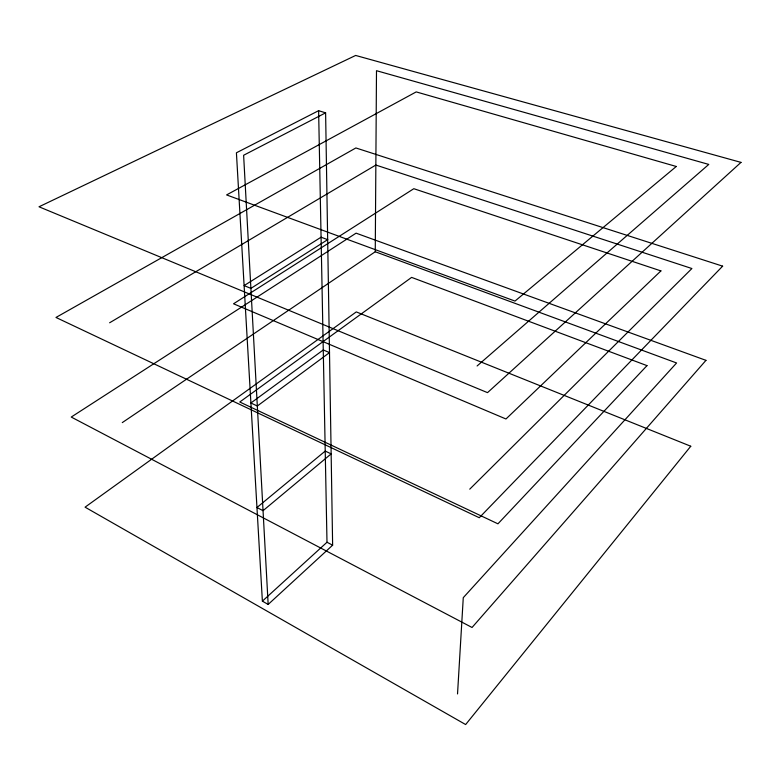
<?xml version="1.0" encoding="UTF-8"?>
<svg xmlns="http://www.w3.org/2000/svg" width="780" height="780" viewBox="0 0 780 780"><rect width="100%" height="100%" fill="white"/><g stroke="black" fill="none" stroke-linecap="round" stroke-linejoin="round"><path stroke-width="1.17" d="M122.275 422.604L375.258 251.755L376.496 70.697L708.776 164.424L477.097 365.976M457.529 693.947L463.271 597.665L676.591 362.973L375.258 251.755M469.745 489.167L691.899 268.525L375.853 165.048L109.629 322.774M268.164 604.442L332.631 545.181L325.611 112.846L318.62 110.682L236.418 152.782L262.382 601.156L268.164 604.442L243.623 155.259L325.611 112.846M262.382 601.156L326.995 542.246L318.62 110.682M326.995 542.246L332.631 545.181M690.768 446.238L465.64 724.552L85.069 507.166L356.284 311.912L690.768 446.238M705.968 360.35L472.046 627.481L71.243 417.056L356.09 233.161L705.968 360.35M646.99 365.625L497.942 523.819L239.791 402.002L411.616 277.387L646.99 365.625M722.641 266.156L479.271 517.725L55.975 317.46L355.875 147.956L722.641 266.156M660.913 270.904L505.967 418.987L233.532 303.79L413.81 188.701L660.913 270.904M741 162.386L487.519 392.642L39 206.788L355.651 55.448L741 162.386M331.149 453.882L263.045 510.685L256.961 507.517L325.231 451.064L331.149 453.882M676.279 166.481L514.995 301.08L226.59 194.922L416.218 91.904L676.279 166.481M329.511 352.619L257.322 406.01L250.906 402.997L323.271 349.957L329.511 352.619M327.668 239.655L250.897 288.385L244.111 285.597L321.077 237.208L327.668 239.655"/></g></svg>
